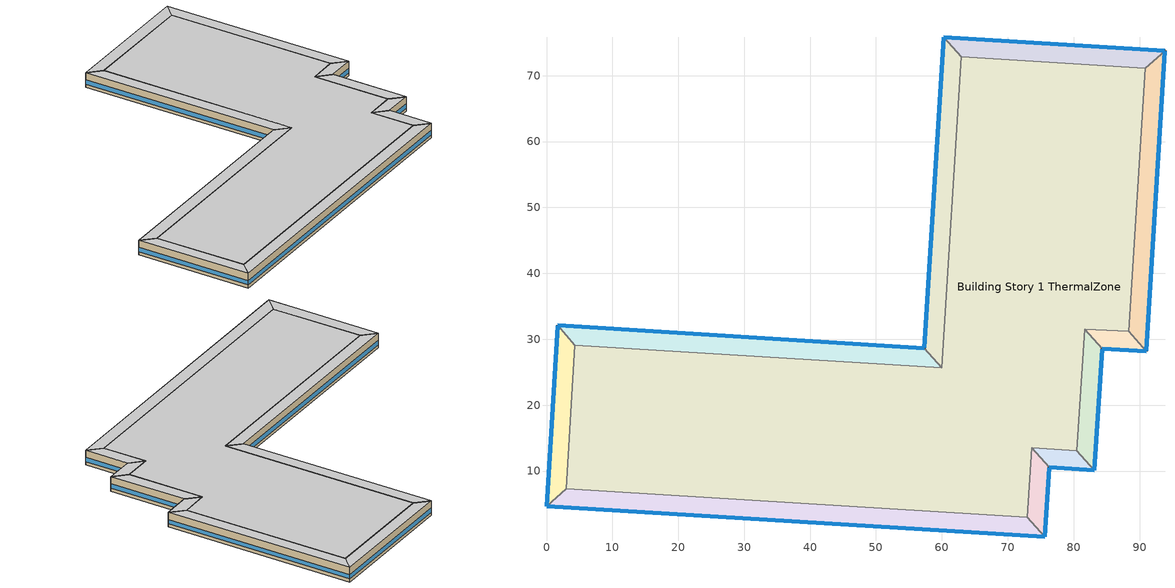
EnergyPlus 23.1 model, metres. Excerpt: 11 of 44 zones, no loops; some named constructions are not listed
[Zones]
Building Story 1 ThermalZone
 floor ground (Typical Insulated Carpeted 8in Slab Floor): 90.86,71.1 88.35,31.19 81.66,31.53 80.51,13.11 73.64,13.55 72.97,3 3,7.31 4.32,29.1 60.01,25.66 62.93,72.85 z0
 wall adiabatic (Typical Interior Wall): 62.93,72.85 60.01,25.66 4.32,29.1 3,7.31 72.97,3 73.64,13.55 80.51,13.11 81.66,31.53 88.35,31.19 90.86,71.1 62.93,72.85 z0:3.6
 ceiling adiabatic (Typical Interior Ceiling): 62.93,72.85 60.01,25.66 4.32,29.1 3,7.31 72.97,3 73.64,13.55 80.51,13.11 81.66,31.53 88.35,31.19 90.86,71.1 z3.6
Building Story 1 ThermalZone 1
 floor ground (Typical Insulated Carpeted 8in Slab Floor): 93.86,73.74 91.02,28.21 88.35,31.19 90.86,71.1 z0
 wall outside (Typical Insulated Steel Framed Exterior Wall R-12.99): 91.02,28.21 93.86,73.74 z0:3.6
 wall adiabatic (Typical Interior Wall): 93.86,73.74 90.86,71.1 88.35,31.19 91.02,28.21 z0:3.6
 window (U 0.55 SHGC 0.25): 91.02,28.24 93.86,73.72 z0.76:1.84
 ceiling adiabatic (Typical Interior Ceiling): 90.86,71.1 88.35,31.19 91.02,28.21 93.86,73.74 z3.6
Building Story 1 ThermalZone 10
 floor ground (Typical Insulated Carpeted 8in Slab Floor): 60.29,75.85 93.86,73.74 90.86,71.1 62.93,72.85 z0
 wall outside (Typical Insulated Steel Framed Exterior Wall R-12.99): 93.86,73.74 60.29,75.85 z0:3.6
 wall adiabatic (Typical Interior Wall): 60.29,75.85 62.93,72.85 90.86,71.1 93.86,73.74 z0:3.6
 window (U 0.55 SHGC 0.25): 93.84,73.75 60.31,75.85 z0.76:1.84
 ceiling adiabatic (Typical Interior Floor): 62.93,72.85 90.86,71.1 93.86,73.74 60.29,75.85 z3.6
Building Story 1 ThermalZone 2
 floor ground (Typical Insulated Carpeted 8in Slab Floor): 91.02,28.21 84.32,28.54 81.66,31.53 88.35,31.19 z0
 wall outside (Typical Insulated Steel Framed Exterior Wall R-12.99): 84.32,28.54 91.02,28.21 z0:3.6
 wall adiabatic (Typical Interior Wall): 91.02,28.21 88.35,31.19 81.66,31.53 84.32,28.54 z0:3.6
 window (U 0.55 SHGC 0.25): 84.34,28.54 90.99,28.21 z0.76:1.85
 ceiling adiabatic (Typical Interior Ceiling): 88.35,31.19 81.66,31.53 84.32,28.54 91.02,28.21 z3.6
Building Story 1 ThermalZone 3
 floor ground (Typical Insulated Carpeted 8in Slab Floor): 84.32,28.54 83.15,10.11 80.51,13.11 81.66,31.53 z0
 wall outside (Typical Insulated Steel Framed Exterior Wall R-12.99): 83.15,10.11 84.32,28.54 z0:3.6
 wall adiabatic (Typical Interior Wall): 84.32,28.54 81.66,31.53 80.51,13.11 83.15,10.11 z0:3.6
 window (U 0.55 SHGC 0.25): 83.15,10.13 84.32,28.52 z0.76:1.84
 ceiling adiabatic (Typical Interior Ceiling): 81.66,31.53 80.51,13.11 83.15,10.11 84.32,28.54 z3.6
Building Story 1 ThermalZone 4
 floor ground (Typical Insulated Carpeted 8in Slab Floor): 83.15,10.11 76.28,10.55 73.64,13.55 80.51,13.11 z0
 wall outside (Typical Insulated Steel Framed Exterior Wall R-12.99): 76.28,10.55 83.15,10.11 z0:3.6
 wall adiabatic (Typical Interior Wall): 83.15,10.11 80.51,13.11 73.64,13.55 76.28,10.55 z0:3.6
 window (U 0.55 SHGC 0.25): 76.31,10.55 83.12,10.11 z0.76:1.85
 ceiling adiabatic (Typical Interior Floor): 80.51,13.11 73.64,13.55 76.28,10.55 83.15,10.11 z3.6
Building Story 1 ThermalZone 5
 floor ground (Typical Insulated Carpeted 8in Slab Floor): 76.28,10.55 75.61,0 72.97,3 73.64,13.55 z0
 wall outside (Typical Insulated Steel Framed Exterior Wall R-12.99): 75.61,0 76.28,10.55 z0:3.6
 wall adiabatic (Typical Interior Wall): 76.28,10.55 73.64,13.55 72.97,3 75.61,0 z0:3.6
 window (U 0.55 SHGC 0.25): 75.61,0.03 76.28,10.53 z0.76:1.85
 ceiling adiabatic (Typical Interior Floor): 73.64,13.55 72.97,3 75.61,0 76.28,10.55 z3.6
Building Story 1 ThermalZone 6
 floor ground (Typical Insulated Carpeted 8in Slab Floor): 75.61,0 0,4.66 3,7.31 72.97,3 z0
 wall outside (Typical Insulated Steel Framed Exterior Wall R-12.99): 0,4.66 75.61,0 z0:3.6
 wall adiabatic (Typical Interior Wall): 75.61,0 72.97,3 3,7.31 0,4.66 z0:3.6
 window (U 0.55 SHGC 0.25): 0.03,4.66 75.59,0 z0.76:1.84
 ceiling adiabatic (Typical Interior Floor): 72.97,3 3,7.31 0,4.66 75.61,0 z3.6
Building Story 1 ThermalZone 7
 floor ground (Typical Insulated Carpeted 8in Slab Floor): 0,4.66 1.67,32.1 4.32,29.1 3,7.31 z0
 wall outside (Typical Insulated Steel Framed Exterior Wall R-12.99): 1.67,32.1 0,4.66 z0:3.6
 wall adiabatic (Typical Interior Wall): 0,4.66 3,7.31 4.32,29.1 1.67,32.1 z0:3.6
 window (U 0.55 SHGC 0.25): 1.67,32.07 0,4.69 z0.76:1.84
 ceiling adiabatic (Typical Interior Floor): 3,7.31 4.32,29.1 1.67,32.1 0,4.66 z3.6
Building Story 1 ThermalZone 8
 floor ground (Typical Insulated Carpeted 8in Slab Floor): 1.67,32.1 57.36,28.65 60.01,25.66 4.32,29.1 z0
 wall outside (Typical Insulated Steel Framed Exterior Wall R-12.99): 57.36,28.65 1.67,32.1 z0:3.6
 wall adiabatic (Typical Interior Wall): 1.67,32.1 4.32,29.1 60.01,25.66 57.36,28.65 z0:3.6
 window (U 0.55 SHGC 0.25): 57.33,28.66 1.7,32.09 z0.76:1.84
 ceiling adiabatic (Typical Interior Floor): 4.32,29.1 60.01,25.66 57.36,28.65 1.67,32.1 z3.6
Building Story 1 ThermalZone 9
 floor ground (Typical Insulated Carpeted 8in Slab Floor): 57.36,28.65 60.29,75.85 62.93,72.85 60.01,25.66 z0
 wall outside (Typical Insulated Steel Framed Exterior Wall R-12.99): 60.29,75.85 57.36,28.65 z0:3.6
 wall adiabatic (Typical Interior Wall): 57.36,28.65 60.01,25.66 62.93,72.85 60.29,75.85 z0:3.6
 window (U 0.55 SHGC 0.25): 60.29,75.83 57.36,28.68 z0.76:1.84
 ceiling adiabatic (Typical Interior Floor): 60.01,25.66 62.93,72.85 60.29,75.85 57.36,28.65 z3.6
[Building]
bld_31: Terrain=City
[Site:Location]
Jack Northrop Fld H_CA_USA: Latitude {deg}=41.3149; Longitude {deg}=-105.578; Time Zone {hr}=-8; Elevation {m}=21
[Site:GroundTemperature:FCfactorMethod]
18.8, 14.3, 13.6, 13.2, 13.3, 12.6, 15.3, 15.6, 17.7, 19.4, 19.7, 18.5
[Site:WaterMainsTemperature]
Calculation Method=Correlation; Annual Average Outdoor Air Temperature {C}=8.96667; Maximum Difference In Monthly Average Outdoor Air Temperatures {deltaC}=26.2
[SizingPeriod:DesignDay] Day of Month=21; Dry-Bulb Temperature Range Modifier Type=DefaultMultipliers; Humidity Condition Type=Wetbulb; Barometric Pressure {Pa}=98769; Rain Indicator=No; Snow Indicator=No; Daylight Saving Time Indicator=No; Begin Environment Reset Mode=FullResetAtBeginEnvironment
Name | Month | Day Type | Maximum Dry-Bulb Temperature {C} | Daily Dry-Bulb Temperature Range {deltaC} | Wetbulb or DewPoint at Maximum Dry-Bulb {C} | Wind Speed {m/s} | Wind Direction {deg} | Solar Model Indicator | ASHRAE Clear Sky Optical Depth for Beam Irradiance (taub) | ASHRAE Clear Sky Optical Depth for Diffuse Irradiance (taud) | Sky Clearness
Buffalo Niagara Intl Ap Ann Clg .4% Condns DB=>MWB 1 | 7 | SummerDesignDay | 30.3 | 9.3 | 21.8 | 5.7 | 240 | ASHRAETau | 0.462 | 2.001
Buffalo Niagara Intl Ap Ann Clg .4% Condns WB=>MDB 1 | 7 | SummerDesignDay | 27.8 | 9.3 | 23.8 | 5.7 | 240 | ASHRAETau | 0.462 | 2.001
Buffalo Niagara Intl Ap Ann Htg 99.6% Condns DB 1 | 1 | WinterDesignDay | -16.3 | 0 | -16.3 | 5.1 | 270 | ASHRAEClearSky |  |  | 0
[Material] Thermal Absorptance=0.9; Solar Absorptance=0.7
Name | Roughness | Thickness {m} | Conductivity {W/m-K} | Density {kg/m3} | Specific Heat {J/kg-K} | Visible Absorptance
100mm Normalweight concrete floor | MediumRough | 0.1016 | 2.31045 | 2322 | 832.557 | 0.7
25mm Stucco | Smooth | 0.0254 | 0.72 | 1856 | 840 | 0.7
5/8 in. Gypsum Board | MediumSmooth | 0.0159 | 0.16 | 800 | 1090 | 0.7
8 in. Normalweight Concrete Floor | MediumRough | 0.2032 | 2.31 | 2322 | 832 | 0.7
G01 13mm gypsum board | Smooth | 0.0127 | 0.160031 | 800.001 | 1090.73 | 0.5
[Material:NoMass] Roughness=Smooth; Thermal Absorptance=0.9; Solar Absorptance=0.7
Name | Thermal Resistance {m2-K/W} | Visible Absorptance
CP02 CARPET PAD; Typical Carpet Pad | 0.21648 | 0.8
Typical Insulation R-10.81 | 1.90342 | 0.7
[WindowMaterial:Gas]
Gap_1_W_0_0032: Gas Type=Air; Thickness {m}=0.0032
[WindowMaterial:Glazing] Optical Data Type=SpectralAverage; Infrared Transmittance at Normal Incidence=0; Back Side Infrared Hemispherical Emissivity=0.84; Conductivity {W/m-K}=1; Dirt Correction Factor for Solar and Visible Transmittance=1; Solar Diffusing=No
Name | Thickness {m} | Solar Transmittance at Normal Incidence | Front Side Solar Reflectance at Normal Incidence | Back Side Solar Reflectance at Normal Incidence | Visible Transmittance at Normal Incidence | Front Side Visible Reflectance at Normal Incidence | Back Side Visible Reflectance at Normal Incidence | Front Side Infrared Hemispherical Emissivity
Glass_2022F_LayerAvg | 0.0039 | 0.355897 | 0.394095 | 0.265645 | 0.677694 | 0.042734 | 0.05547 | 0.046
Glass_2175_LayerAvg | 0.0086 | 0.167758 | 0.217606 | 0.437978 | 0.416044 | 0.078729 | 0.10654 | 0.84
[Construction]
Typical Insulated Carpeted 8in Slab Floor: 8 in. Normalweight Concrete Floor, Typical Carpet Pad
Typical Insulated Steel Framed Exterior Wall R-12.99: 25mm Stucco, 5/8 in. Gypsum Board, Typical Insulation R-10.81, 5/8 in. Gypsum Board
Typical Interior Ceiling: CP02 CARPET PAD, 100mm Normalweight concrete floor
Typical Interior Floor: 100mm Normalweight concrete floor, CP02 CARPET PAD
Typical Interior Wall: G01 13mm gypsum board, G01 13mm gypsum board
U 0.55 SHGC 0.25: Glass_2175_LayerAvg, Gap_1_W_0_0032, Glass_2022F_LayerAvg
[Zone] Multiplier=1; Part of Total Floor Area=Yes
Building Story 1 ThermalZone; Building Story 1 ThermalZone 1; Building Story 1 ThermalZone 10; Building Story 1 ThermalZone 2; Building Story 1 ThermalZone 3; Building Story 1 ThermalZone 4; Building Story 1 ThermalZone 5; Building Story 1 ThermalZone 6; Building Story 1 ThermalZone 7; Building Story 1 ThermalZone 8; Building Story 1 ThermalZone 9
[Space] Space Type=Story Ground Blended Space Type
Name | Zone
Building Story 1 Space | Building Story 1 ThermalZone
Building Story 1 Space 1 | Building Story 1 ThermalZone 1
Building Story 1 Space 10 | Building Story 1 ThermalZone 10
Building Story 1 Space 2 | Building Story 1 ThermalZone 2
Building Story 1 Space 3 | Building Story 1 ThermalZone 3
Building Story 1 Space 4 | Building Story 1 ThermalZone 4
Building Story 1 Space 5 | Building Story 1 ThermalZone 5
Building Story 1 Space 6 | Building Story 1 ThermalZone 6
Building Story 1 Space 7 | Building Story 1 ThermalZone 7
Building Story 1 Space 8 | Building Story 1 ThermalZone 8
Building Story 1 Space 9 | Building Story 1 ThermalZone 9
[InternalMass] Construction=InteriorFurnishings 1
Name | Zone or ZoneList | Space or SpaceList | Surface Area {m2}
Building Story 1 Space Office OfficeLarge Data Center A  - Story Ground Mass; Building Story 1 Space Office OfficeLarge Data Center C  - Story Ground Mass | Building Story 1 ThermalZone | Building Story 1 Space | 7.89487
Building Story 1 Space 3 Office OfficeLarge Data Center A  - Story Ground Mass; Building Story 1 Space 3 Office OfficeLarge Data Center C  - Story Ground Mass | Building Story 1 ThermalZone 3 | Building Story 1 Space 3 | 0.143468
Building Story 1 Space 1 Office OfficeLarge Data Center A  - Story Ground Mass; Building Story 1 Space 1 Office OfficeLarge Data Center C  - Story Ground Mass | Building Story 1 ThermalZone 1 | Building Story 1 Space 1 | 0.33284
Building Story 1 Space 4 Office OfficeLarge Data Center A  - Story Ground Mass; Building Story 1 Space 4 Office OfficeLarge Data Center C  - Story Ground Mass | Building Story 1 ThermalZone 4 | Building Story 1 Space 4 | 0.0532982
Building Story 1 Space 6 Office OfficeLarge Data Center A  - Story Ground Mass; Building Story 1 Space 6 Office OfficeLarge Data Center C  - Story Ground Mass | Building Story 1 ThermalZone 6 | Building Story 1 Space 6 | 0.565582
Building Story 1 Space 10 Office OfficeLarge Data Center A  - Story Ground Mass; Building Story 1 Space 10 Office OfficeLarge Data Center C  - Story Ground Mass | Building Story 1 ThermalZone 10 | Building Story 1 Space 10 | 0.238804
Building Story 1 Space 5 Office OfficeLarge Data Center A  - Story Ground Mass; Building Story 1 Space 5 Office OfficeLarge Data Center C  - Story Ground Mass | Building Story 1 ThermalZone 5 | Building Story 1 Space 5 | 0.0819838
Building Story 1 Space 9 Office OfficeLarge Data Center A  - Story Ground Mass; Building Story 1 Space 9 Office OfficeLarge Data Center C  - Story Ground Mass | Building Story 1 ThermalZone 9 | Building Story 1 Space 9 | 0.366481
Building Story 1 Space 2 Office OfficeLarge Data Center A  - Story Ground Mass; Building Story 1 Space 2 Office OfficeLarge Data Center C  - Story Ground Mass | Building Story 1 ThermalZone 2 | Building Story 1 Space 2 | 0.0523151
Building Story 1 Space 7 Office OfficeLarge Data Center A  - Story Ground Mass; Building Story 1 Space 7 Office OfficeLarge Data Center C  - Story Ground Mass | Building Story 1 ThermalZone 7 | Building Story 1 Space 7 | 0.19108
Building Story 1 Space 8 Office OfficeLarge Data Center A  - Story Ground Mass; Building Story 1 Space 8 Office OfficeLarge Data Center C  - Story Ground Mass | Building Story 1 ThermalZone 8 | Building Story 1 Space 8 | 0.43233
Building Story 1 Space Office OfficeLarge Data Center B  - Story Ground Mass | Building Story 1 ThermalZone | Building Story 1 Space | 70.8729
Building Story 1 Space 3 Office OfficeLarge Data Center B  - Story Ground Mass | Building Story 1 ThermalZone 3 | Building Story 1 Space 3 | 1.28792
Building Story 1 Space 1 Office OfficeLarge Data Center B  - Story Ground Mass | Building Story 1 ThermalZone 1 | Building Story 1 Space 1 | 2.98793
Building Story 1 Space 4 Office OfficeLarge Data Center B  - Story Ground Mass | Building Story 1 ThermalZone 4 | Building Story 1 Space 4 | 0.478462
Building Story 1 Space 6 Office OfficeLarge Data Center B  - Story Ground Mass | Building Story 1 ThermalZone 6 | Building Story 1 Space 6 | 5.07727
Building Story 1 Space 10 Office OfficeLarge Data Center B  - Story Ground Mass | Building Story 1 ThermalZone 10 | Building Story 1 Space 10 | 2.14376
Building Story 1 Space 5 Office OfficeLarge Data Center B  - Story Ground Mass | Building Story 1 ThermalZone 5 | Building Story 1 Space 5 | 0.735975
Building Story 1 Space 9 Office OfficeLarge Data Center B  - Story Ground Mass | Building Story 1 ThermalZone 9 | Building Story 1 Space 9 | 3.28993
Building Story 1 Space 2 Office OfficeLarge Data Center B  - Story Ground Mass | Building Story 1 ThermalZone 2 | Building Story 1 Space 2 | 0.469636
Building Story 1 Space 7 Office OfficeLarge Data Center B  - Story Ground Mass | Building Story 1 ThermalZone 7 | Building Story 1 Space 7 | 1.71534
Building Story 1 Space 8 Office OfficeLarge Data Center B  - Story Ground Mass | Building Story 1 ThermalZone 8 | Building Story 1 Space 8 | 3.88106
Building Story 1 Space Office OfficeLarge Main Data Center A  - Story Ground Mass; Building Story 1 Space Office OfficeLarge Main Data Center C  - Story Ground Mass | Building Story 1 ThermalZone | Building Story 1 Space | 14.194
Building Story 1 Space 3 Office OfficeLarge Main Data Center A  - Story Ground Mass; Building Story 1 Space 3 Office OfficeLarge Main Data Center C  - Story Ground Mass | Building Story 1 ThermalZone 3 | Building Story 1 Space 3 | 0.257937
Building Story 1 Space 1 Office OfficeLarge Main Data Center A  - Story Ground Mass; Building Story 1 Space 1 Office OfficeLarge Main Data Center C  - Story Ground Mass | Building Story 1 ThermalZone 1 | Building Story 1 Space 1 | 0.598404
Building Story 1 Space 4 Office OfficeLarge Main Data Center A  - Story Ground Mass; Building Story 1 Space 4 Office OfficeLarge Main Data Center C  - Story Ground Mass | Building Story 1 ThermalZone 4 | Building Story 1 Space 4 | 0.0958234
Building Story 1 Space 6 Office OfficeLarge Main Data Center A  - Story Ground Mass; Building Story 1 Space 6 Office OfficeLarge Main Data Center C  - Story Ground Mass | Building Story 1 ThermalZone 6 | Building Story 1 Space 6 | 1.01684
Building Story 1 Space 10 Office OfficeLarge Main Data Center A  - Story Ground Mass; Building Story 1 Space 10 Office OfficeLarge Main Data Center C  - Story Ground Mass | Building Story 1 ThermalZone 10 | Building Story 1 Space 10 | 0.429339
Building Story 1 Space 5 Office OfficeLarge Main Data Center A  - Story Ground Mass; Building Story 1 Space 5 Office OfficeLarge Main Data Center C  - Story Ground Mass | Building Story 1 ThermalZone 5 | Building Story 1 Space 5 | 0.147396
Building Story 1 Space 9 Office OfficeLarge Main Data Center A  - Story Ground Mass; Building Story 1 Space 9 Office OfficeLarge Main Data Center C  - Story Ground Mass | Building Story 1 ThermalZone 9 | Building Story 1 Space 9 | 0.658886
Building Story 1 Space 2 Office OfficeLarge Main Data Center A  - Story Ground Mass; Building Story 1 Space 2 Office OfficeLarge Main Data Center C  - Story Ground Mass | Building Story 1 ThermalZone 2 | Building Story 1 Space 2 | 0.0940558
Building Story 1 Space 7 Office OfficeLarge Main Data Center A  - Story Ground Mass; Building Story 1 Space 7 Office OfficeLarge Main Data Center C  - Story Ground Mass | Building Story 1 ThermalZone 7 | Building Story 1 Space 7 | 0.343537
Building Story 1 Space 8 Office OfficeLarge Main Data Center A  - Story Ground Mass; Building Story 1 Space 8 Office OfficeLarge Main Data Center C  - Story Ground Mass | Building Story 1 ThermalZone 8 | Building Story 1 Space 8 | 0.777275
Building Story 1 Space Office OfficeLarge Main Data Center B  - Story Ground Mass | Building Story 1 ThermalZone | Building Story 1 Space | 127.42
Building Story 1 Space 3 Office OfficeLarge Main Data Center B  - Story Ground Mass | Building Story 1 ThermalZone 3 | Building Story 1 Space 3 | 2.31552
Building Story 1 Space 1 Office OfficeLarge Main Data Center B  - Story Ground Mass | Building Story 1 ThermalZone 1 | Building Story 1 Space 1 | 5.37192
Building Story 1 Space 4 Office OfficeLarge Main Data Center B  - Story Ground Mass | Building Story 1 ThermalZone 4 | Building Story 1 Space 4 | 0.860213
Building Story 1 Space 6 Office OfficeLarge Main Data Center B  - Story Ground Mass | Building Story 1 ThermalZone 6 | Building Story 1 Space 6 | 9.12828
Building Story 1 Space 10 Office OfficeLarge Main Data Center B  - Story Ground Mass | Building Story 1 ThermalZone 10 | Building Story 1 Space 10 | 3.85421
Building Story 1 Space 5 Office OfficeLarge Main Data Center B  - Story Ground Mass | Building Story 1 ThermalZone 5 | Building Story 1 Space 5 | 1.32319
Building Story 1 Space 9 Office OfficeLarge Main Data Center B  - Story Ground Mass | Building Story 1 ThermalZone 9 | Building Story 1 Space 9 | 5.91487
Building Story 1 Space 2 Office OfficeLarge Main Data Center B  - Story Ground Mass | Building Story 1 ThermalZone 2 | Building Story 1 Space 2 | 0.844346
Building Story 1 Space 7 Office OfficeLarge Main Data Center B  - Story Ground Mass | Building Story 1 ThermalZone 7 | Building Story 1 Space 7 | 3.08396
Building Story 1 Space 8 Office OfficeLarge Main Data Center B  - Story Ground Mass | Building Story 1 ThermalZone 8 | Building Story 1 Space 8 | 6.97765
Building Story 1 Space SecondarySchool Auditorium A  - Story Ground Mass; Building Story 1 Space SecondarySchool Auditorium C  - Story Ground Mass | Building Story 1 ThermalZone | Building Story 1 Space | 63.4949
Building Story 1 Space 3 SecondarySchool Auditorium A  - Story Ground Mass; Building Story 1 Space 3 SecondarySchool Auditorium C  - Story Ground Mass | Building Story 1 ThermalZone 3 | Building Story 1 Space 3 | 1.15385
Building Story 1 Space 1 SecondarySchool Auditorium A  - Story Ground Mass; Building Story 1 Space 1 SecondarySchool Auditorium C  - Story Ground Mass | Building Story 1 ThermalZone 1 | Building Story 1 Space 1 | 2.67689
Building Story 1 Space 4 SecondarySchool Auditorium A  - Story Ground Mass; Building Story 1 Space 4 SecondarySchool Auditorium C  - Story Ground Mass | Building Story 1 ThermalZone 4 | Building Story 1 Space 4 | 0.428654
Building Story 1 Space 6 SecondarySchool Auditorium A  - Story Ground Mass; Building Story 1 Space 6 SecondarySchool Auditorium C  - Story Ground Mass | Building Story 1 ThermalZone 6 | Building Story 1 Space 6 | 4.54872
Building Story 1 Space 10 SecondarySchool Auditorium A  - Story Ground Mass; Building Story 1 Space 10 SecondarySchool Auditorium C  - Story Ground Mass | Building Story 1 ThermalZone 10 | Building Story 1 Space 10 | 1.9206
Building Story 1 Space 5 SecondarySchool Auditorium A  - Story Ground Mass; Building Story 1 Space 5 SecondarySchool Auditorium C  - Story Ground Mass | Building Story 1 ThermalZone 5 | Building Story 1 Space 5 | 0.659359
Building Story 1 Space 9 SecondarySchool Auditorium A  - Story Ground Mass; Building Story 1 Space 9 SecondarySchool Auditorium C  - Story Ground Mass | Building Story 1 ThermalZone 9 | Building Story 1 Space 9 | 2.94744
Building Story 1 Space 2 SecondarySchool Auditorium A  - Story Ground Mass; Building Story 1 Space 2 SecondarySchool Auditorium C  - Story Ground Mass | Building Story 1 ThermalZone 2 | Building Story 1 Space 2 | 0.420747
Building Story 1 Space 7 SecondarySchool Auditorium A  - Story Ground Mass; Building Story 1 Space 7 SecondarySchool Auditorium C  - Story Ground Mass | Building Story 1 ThermalZone 7 | Building Story 1 Space 7 | 1.53677
Building Story 1 Space 8 SecondarySchool Auditorium A  - Story Ground Mass; Building Story 1 Space 8 SecondarySchool Auditorium C  - Story Ground Mass | Building Story 1 ThermalZone 8 | Building Story 1 Space 8 | 3.47704
Building Story 1 Space SecondarySchool Auditorium B  - Story Ground Mass | Building Story 1 ThermalZone | Building Story 1 Space | 569.999
Building Story 1 Space 3 SecondarySchool Auditorium B  - Story Ground Mass | Building Story 1 ThermalZone 3 | Building Story 1 Space 3 | 10.3582
Building Story 1 Space 1 SecondarySchool Auditorium B  - Story Ground Mass | Building Story 1 ThermalZone 1 | Building Story 1 Space 1 | 24.0306
Building Story 1 Space 4 SecondarySchool Auditorium B  - Story Ground Mass | Building Story 1 ThermalZone 4 | Building Story 1 Space 4 | 3.84806
Building Story 1 Space 6 SecondarySchool Auditorium B  - Story Ground Mass | Building Story 1 ThermalZone 6 | Building Story 1 Space 6 | 40.8342
Building Story 1 Space 10 SecondarySchool Auditorium B  - Story Ground Mass | Building Story 1 ThermalZone 10 | Building Story 1 Space 10 | 17.2413
Building Story 1 Space 5 SecondarySchool Auditorium B  - Story Ground Mass | Building Story 1 ThermalZone 5 | Building Story 1 Space 5 | 5.91911
Building Story 1 Space 9 SecondarySchool Auditorium B  - Story Ground Mass | Building Story 1 ThermalZone 9 | Building Story 1 Space 9 | 26.4594
Building Story 1 Space 2 SecondarySchool Auditorium B  - Story Ground Mass | Building Story 1 ThermalZone 2 | Building Story 1 Space 2 | 3.77707
Building Story 1 Space 7 SecondarySchool Auditorium B  - Story Ground Mass | Building Story 1 ThermalZone 7 | Building Story 1 Space 7 | 13.7957
Building Story 1 Space 8 SecondarySchool Auditorium B  - Story Ground Mass | Building Story 1 ThermalZone 8 | Building Story 1 Space 8 | 31.2136
Building Story 1 Space SecondarySchool Cafeteria A  - Story Ground Mass; Building Story 1 Space SecondarySchool Cafeteria C  - Story Ground Mass | Building Story 1 ThermalZone | Building Story 1 Space | 40.1883
Building Story 1 Space 3 SecondarySchool Cafeteria A  - Story Ground Mass; Building Story 1 Space 3 SecondarySchool Cafeteria C  - Story Ground Mass | Building Story 1 ThermalZone 3 | Building Story 1 Space 3 | 0.730312
Building Story 1 Space 1 SecondarySchool Cafeteria A  - Story Ground Mass; Building Story 1 Space 1 SecondarySchool Cafeteria C  - Story Ground Mass | Building Story 1 ThermalZone 1 | Building Story 1 Space 1 | 1.6943
Building Story 1 Space 4 SecondarySchool Cafeteria A  - Story Ground Mass; Building Story 1 Space 4 SecondarySchool Cafeteria C  - Story Ground Mass | Building Story 1 ThermalZone 4 | Building Story 1 Space 4 | 0.271311
Building Story 1 Space 6 SecondarySchool Cafeteria A  - Story Ground Mass; Building Story 1 Space 6 SecondarySchool Cafeteria C  - Story Ground Mass | Building Story 1 ThermalZone 6 | Building Story 1 Space 6 | 2.87905
Building Story 1 Space 10 SecondarySchool Cafeteria A  - Story Ground Mass; Building Story 1 Space 10 SecondarySchool Cafeteria C  - Story Ground Mass | Building Story 1 ThermalZone 10 | Building Story 1 Space 10 | 1.21562
Building Story 1 Space 5 SecondarySchool Cafeteria A  - Story Ground Mass; Building Story 1 Space 5 SecondarySchool Cafeteria C  - Story Ground Mass | Building Story 1 ThermalZone 5 | Building Story 1 Space 5 | 0.417332
Building Story 1 Space 9 SecondarySchool Cafeteria A  - Story Ground Mass; Building Story 1 Space 9 SecondarySchool Cafeteria C  - Story Ground Mass | Building Story 1 ThermalZone 9 | Building Story 1 Space 9 | 1.86554
Building Story 1 Space 2 SecondarySchool Cafeteria A  - Story Ground Mass; Building Story 1 Space 2 SecondarySchool Cafeteria C  - Story Ground Mass | Building Story 1 ThermalZone 2 | Building Story 1 Space 2 | 0.266306
Building Story 1 Space 7 SecondarySchool Cafeteria A  - Story Ground Mass; Building Story 1 Space 7 SecondarySchool Cafeteria C  - Story Ground Mass | Building Story 1 ThermalZone 7 | Building Story 1 Space 7 | 0.972678
Building Story 1 Space 8 SecondarySchool Cafeteria A  - Story Ground Mass; Building Story 1 Space 8 SecondarySchool Cafeteria C  - Story Ground Mass | Building Story 1 ThermalZone 8 | Building Story 1 Space 8 | 2.20075
Building Story 1 Space SecondarySchool Cafeteria B  - Story Ground Mass | Building Story 1 ThermalZone | Building Story 1 Space | 360.773
Building Story 1 Space 3 SecondarySchool Cafeteria B  - Story Ground Mass | Building Story 1 ThermalZone 3 | Building Story 1 Space 3 | 6.55607
Building Story 1 Space 1 SecondarySchool Cafeteria B  - Story Ground Mass | Building Story 1 ThermalZone 1 | Building Story 1 Space 1 | 15.2098
Building Story 1 Space 4 SecondarySchool Cafeteria B  - Story Ground Mass | Building Story 1 ThermalZone 4 | Building Story 1 Space 4 | 2.43557
Building Story 1 Space 6 SecondarySchool Cafeteria B  - Story Ground Mass | Building Story 1 ThermalZone 6 | Building Story 1 Space 6 | 25.8455
Building Story 1 Space 10 SecondarySchool Cafeteria B  - Story Ground Mass | Building Story 1 ThermalZone 10 | Building Story 1 Space 10 | 10.9127
Building Story 1 Space 5 SecondarySchool Cafeteria B  - Story Ground Mass | Building Story 1 ThermalZone 5 | Building Story 1 Space 5 | 3.74642
Building Story 1 Space 9 SecondarySchool Cafeteria B  - Story Ground Mass | Building Story 1 ThermalZone 9 | Building Story 1 Space 9 | 16.7471
Building Story 1 Space 2 SecondarySchool Cafeteria B  - Story Ground Mass | Building Story 1 ThermalZone 2 | Building Story 1 Space 2 | 2.39065
Building Story 1 Space 7 SecondarySchool Cafeteria B  - Story Ground Mass | Building Story 1 ThermalZone 7 | Building Story 1 Space 7 | 8.7318
Building Story 1 Space 8 SecondarySchool Cafeteria B  - Story Ground Mass | Building Story 1 ThermalZone 8 | Building Story 1 Space 8 | 19.7563
Building Story 1 Space SecondarySchool ComputerRoom A  - Story Ground Mass; Building Story 1 Space SecondarySchool ComputerRoom C  - Story Ground Mass | Building Story 1 ThermalZone | Building Story 1 Space | 61.3533
Building Story 1 Space 3 SecondarySchool ComputerRoom A  - Story Ground Mass; Building Story 1 Space 3 SecondarySchool ComputerRoom C  - Story Ground Mass | Building Story 1 ThermalZone 3 | Building Story 1 Space 3 | 1.11493
Building Story 1 Space 1 SecondarySchool ComputerRoom A  - Story Ground Mass; Building Story 1 Space 1 SecondarySchool ComputerRoom C  - Story Ground Mass | Building Story 1 ThermalZone 1 | Building Story 1 Space 1 | 2.58659
Building Story 1 Space 4 SecondarySchool ComputerRoom A  - Story Ground Mass; Building Story 1 Space 4 SecondarySchool ComputerRoom C  - Story Ground Mass | Building Story 1 ThermalZone 4 | Building Story 1 Space 4 | 0.414195
Building Story 1 Space 6 SecondarySchool ComputerRoom A  - Story Ground Mass; Building Story 1 Space 6 SecondarySchool ComputerRoom C  - Story Ground Mass | Building Story 1 ThermalZone 6 | Building Story 1 Space 6 | 4.39529
Building Story 1 Space 10 SecondarySchool ComputerRoom A  - Story Ground Mass; Building Story 1 Space 10 SecondarySchool ComputerRoom C  - Story Ground Mass | Building Story 1 ThermalZone 10 | Building Story 1 Space 10 | 1.85581
Building Story 1 Space 5 SecondarySchool ComputerRoom A  - Story Ground Mass; Building Story 1 Space 5 SecondarySchool ComputerRoom C  - Story Ground Mass | Building Story 1 ThermalZone 5 | Building Story 1 Space 5 | 0.637119
Building Story 1 Space 9 SecondarySchool ComputerRoom A  - Story Ground Mass; Building Story 1 Space 9 SecondarySchool ComputerRoom C  - Story Ground Mass | Building Story 1 ThermalZone 9 | Building Story 1 Space 9 | 2.84802
Building Story 1 Space 2 SecondarySchool ComputerRoom A  - Story Ground Mass; Building Story 1 Space 2 SecondarySchool ComputerRoom C  - Story Ground Mass | Building Story 1 ThermalZone 2 | Building Story 1 Space 2 | 0.406555
Building Story 1 Space 7 SecondarySchool ComputerRoom A  - Story Ground Mass; Building Story 1 Space 7 SecondarySchool ComputerRoom C  - Story Ground Mass | Building Story 1 ThermalZone 7 | Building Story 1 Space 7 | 1.48493
Building Story 1 Space 8 SecondarySchool ComputerRoom A  - Story Ground Mass; Building Story 1 Space 8 SecondarySchool ComputerRoom C  - Story Ground Mass | Building Story 1 ThermalZone 8 | Building Story 1 Space 8 | 3.35976
Building Story 1 Space SecondarySchool ComputerRoom B  - Story Ground Mass | Building Story 1 ThermalZone | Building Story 1 Space | 550.773
Building Story 1 Space 3 SecondarySchool ComputerRoom B  - Story Ground Mass | Building Story 1 ThermalZone 3 | Building Story 1 Space 3 | 10.0088
Building Story 1 Space 1 SecondarySchool ComputerRoom B  - Story Ground Mass | Building Story 1 ThermalZone 1 | Building Story 1 Space 1 | 23.22
Building Story 1 Space 4 SecondarySchool ComputerRoom B  - Story Ground Mass | Building Story 1 ThermalZone 4 | Building Story 1 Space 4 | 3.71826
Building Story 1 Space 6 SecondarySchool ComputerRoom B  - Story Ground Mass | Building Story 1 ThermalZone 6 | Building Story 1 Space 6 | 39.4569
Building Story 1 Space 10 SecondarySchool ComputerRoom B  - Story Ground Mass | Building Story 1 ThermalZone 10 | Building Story 1 Space 10 | 16.6598
Building Story 1 Space 5 SecondarySchool ComputerRoom B  - Story Ground Mass | Building Story 1 ThermalZone 5 | Building Story 1 Space 5 | 5.71946
Building Story 1 Space 9 SecondarySchool ComputerRoom B  - Story Ground Mass | Building Story 1 ThermalZone 9 | Building Story 1 Space 9 | 25.5669
Building Story 1 Space 2 SecondarySchool ComputerRoom B  - Story Ground Mass | Building Story 1 ThermalZone 2 | Building Story 1 Space 2 | 3.64967
Building Story 1 Space 7 SecondarySchool ComputerRoom B  - Story Ground Mass | Building Story 1 ThermalZone 7 | Building Story 1 Space 7 | 13.3304
Building Story 1 Space 8 SecondarySchool ComputerRoom B  - Story Ground Mass | Building Story 1 ThermalZone 8 | Building Story 1 Space 8 | 30.1608
Building Story 1 Space SecondarySchool Gym A  - Story Ground Mass; Building Story 1 Space SecondarySchool Gym C  - Story Ground Mass | Building Story 1 ThermalZone | Building Story 1 Space | 71.7191
Building Story 1 Space 3 SecondarySchool Gym A  - Story Ground Mass; Building Story 1 Space 3 SecondarySchool Gym C  - Story Ground Mass | Building Story 1 ThermalZone 3 | Building Story 1 Space 3 | 1.3033
Building Story 1 Space 1 SecondarySchool Gym A  - Story Ground Mass; Building Story 1 Space 1 SecondarySchool Gym C  - Story Ground Mass | Building Story 1 ThermalZone 1 | Building Story 1 Space 1 | 3.02361
Building Story 1 Space 4 SecondarySchool Gym A  - Story Ground Mass; Building Story 1 Space 4 SecondarySchool Gym C  - Story Ground Mass | Building Story 1 ThermalZone 4 | Building Story 1 Space 4 | 0.484175
Building Story 1 Space 6 SecondarySchool Gym A  - Story Ground Mass; Building Story 1 Space 6 SecondarySchool Gym C  - Story Ground Mass | Building Story 1 ThermalZone 6 | Building Story 1 Space 6 | 5.13789
Building Story 1 Space 10 SecondarySchool Gym A  - Story Ground Mass; Building Story 1 Space 10 SecondarySchool Gym C  - Story Ground Mass | Building Story 1 ThermalZone 10 | Building Story 1 Space 10 | 2.16936
Building Story 1 Space 5 SecondarySchool Gym A  - Story Ground Mass; Building Story 1 Space 5 SecondarySchool Gym C  - Story Ground Mass | Building Story 1 ThermalZone 5 | Building Story 1 Space 5 | 0.744762
Building Story 1 Space 9 SecondarySchool Gym A  - Story Ground Mass; Building Story 1 Space 9 SecondarySchool Gym C  - Story Ground Mass | Building Story 1 ThermalZone 9 | Building Story 1 Space 9 | 3.32921
Building Story 1 Space 2 SecondarySchool Gym A  - Story Ground Mass; Building Story 1 Space 2 SecondarySchool Gym C  - Story Ground Mass | Building Story 1 ThermalZone 2 | Building Story 1 Space 2 | 0.475244
Building Story 1 Space 7 SecondarySchool Gym A  - Story Ground Mass; Building Story 1 Space 7 SecondarySchool Gym C  - Story Ground Mass | Building Story 1 ThermalZone 7 | Building Story 1 Space 7 | 1.73582
Building Story 1 Space 8 SecondarySchool Gym A  - Story Ground Mass; Building Story 1 Space 8 SecondarySchool Gym C  - Story Ground Mass | Building Story 1 ThermalZone 8 | Building Story 1 Space 8 | 3.9274
Building Story 1 Space SecondarySchool Gym A end_a - Story Ground Mass; Building Story 1 Space SecondarySchool Gym C end_a - Story Ground Mass | Building Story 1 ThermalZone | Building Story 1 Space | 31.8801
Building Story 1 Space 3 SecondarySchool Gym A end_a - Story Ground Mass; Building Story 1 Space 3 SecondarySchool Gym C end_a - Story Ground Mass | Building Story 1 ThermalZone 3 | Building Story 1 Space 3 | 0.579334
Building Story 1 Space 1 SecondarySchool Gym A end_a - Story Ground Mass; Building Story 1 Space 1 SecondarySchool Gym C end_a - Story Ground Mass | Building Story 1 ThermalZone 1 | Building Story 1 Space 1 | 1.34403
Building Story 1 Space 4 SecondarySchool Gym A end_a - Story Ground Mass; Building Story 1 Space 4 SecondarySchool Gym C end_a - Story Ground Mass | Building Story 1 ThermalZone 4 | Building Story 1 Space 4 | 0.215222
Building Story 1 Space 6 SecondarySchool Gym A end_a - Story Ground Mass; Building Story 1 Space 6 SecondarySchool Gym C end_a - Story Ground Mass | Building Story 1 ThermalZone 6 | Building Story 1 Space 6 | 2.28386
Building Story 1 Space 10 SecondarySchool Gym A end_a - Story Ground Mass; Building Story 1 Space 10 SecondarySchool Gym C end_a - Story Ground Mass | Building Story 1 ThermalZone 10 | Building Story 1 Space 10 | 0.964309
Building Story 1 Space 5 SecondarySchool Gym A end_a - Story Ground Mass; Building Story 1 Space 5 SecondarySchool Gym C end_a - Story Ground Mass | Building Story 1 ThermalZone 5 | Building Story 1 Space 5 | 0.331057
Building Story 1 Space 9 SecondarySchool Gym A end_a - Story Ground Mass; Building Story 1 Space 9 SecondarySchool Gym C end_a - Story Ground Mass | Building Story 1 ThermalZone 9 | Building Story 1 Space 9 | 1.47988
Building Story 1 Space 2 SecondarySchool Gym A end_a - Story Ground Mass; Building Story 1 Space 2 SecondarySchool Gym C end_a - Story Ground Mass | Building Story 1 ThermalZone 2 | Building Story 1 Space 2 | 0.211252
Building Story 1 Space 7 SecondarySchool Gym A end_a - Story Ground Mass; Building Story 1 Space 7 SecondarySchool Gym C end_a - Story Ground Mass | Building Story 1 ThermalZone 7 | Building Story 1 Space 7 | 0.771594
Building Story 1 Space 8 SecondarySchool Gym A end_a - Story Ground Mass; Building Story 1 Space 8 SecondarySchool Gym C end_a - Story Ground Mass | Building Story 1 ThermalZone 8 | Building Story 1 Space 8 | 1.74578
Building Story 1 Space SecondarySchool Gym B  - Story Ground Mass | Building Story 1 ThermalZone | Building Story 1 Space | 643.828
Building Story 1 Space 3 SecondarySchool Gym B  - Story Ground Mass | Building Story 1 ThermalZone 3 | Building Story 1 Space 3 | 11.6998
Building Story 1 Space 1 SecondarySchool Gym B  - Story Ground Mass | Building Story 1 ThermalZone 1 | Building Story 1 Space 1 | 27.1432
Building Story 1 Space 4 SecondarySchool Gym B  - Story Ground Mass | Building Story 1 ThermalZone 4 | Building Story 1 Space 4 | 4.34648
Building Story 1 Space 6 SecondarySchool Gym B  - Story Ground Mass | Building Story 1 ThermalZone 6 | Building Story 1 Space 6 | 46.1233
Building Story 1 Space 10 SecondarySchool Gym B  - Story Ground Mass | Building Story 1 ThermalZone 10 | Building Story 1 Space 10 | 19.4745
Building Story 1 Space 5 SecondarySchool Gym B  - Story Ground Mass | Building Story 1 ThermalZone 5 | Building Story 1 Space 5 | 6.68579
Building Story 1 Space 9 SecondarySchool Gym B  - Story Ground Mass | Building Story 1 ThermalZone 9 | Building Story 1 Space 9 | 29.8866
Building Story 1 Space 2 SecondarySchool Gym B  - Story Ground Mass | Building Story 1 ThermalZone 2 | Building Story 1 Space 2 | 4.2663
Building Story 1 Space 7 SecondarySchool Gym B  - Story Ground Mass | Building Story 1 ThermalZone 7 | Building Story 1 Space 7 | 15.5826
Building Story 1 Space 8 SecondarySchool Gym B  - Story Ground Mass | Building Story 1 ThermalZone 8 | Building Story 1 Space 8 | 35.2566
Building Story 1 Space SecondarySchool Gym B end_a - Story Ground Mass | Building Story 1 ThermalZone | Building Story 1 Space | 286.19
Building Story 1 Space 3 SecondarySchool Gym B end_a - Story Ground Mass | Building Story 1 ThermalZone 3 | Building Story 1 Space 3 | 5.20072
Building Story 1 Space 1 SecondarySchool Gym B end_a - Story Ground Mass | Building Story 1 ThermalZone 1 | Building Story 1 Space 1 | 12.0655
Building Story 1 Space 4 SecondarySchool Gym B end_a - Story Ground Mass | Building Story 1 ThermalZone 4 | Building Story 1 Space 4 | 1.93206
Building Story 1 Space 6 SecondarySchool Gym B end_a - Story Ground Mass | Building Story 1 ThermalZone 6 | Building Story 1 Space 6 | 20.5024
Building Story 1 Space 10 SecondarySchool Gym B end_a - Story Ground Mass | Building Story 1 ThermalZone 10 | Building Story 1 Space 10 | 8.65667
Building Story 1 Space 5 SecondarySchool Gym B end_a - Story Ground Mass | Building Story 1 ThermalZone 5 | Building Story 1 Space 5 | 2.97192
Building Story 1 Space 9 SecondarySchool Gym B end_a - Story Ground Mass | Building Story 1 ThermalZone 9 | Building Story 1 Space 9 | 13.285
Building Story 1 Space 2 SecondarySchool Gym B end_a - Story Ground Mass | Building Story 1 ThermalZone 2 | Building Story 1 Space 2 | 1.89643
Building Story 1 Space 7 SecondarySchool Gym B end_a - Story Ground Mass | Building Story 1 ThermalZone 7 | Building Story 1 Space 7 | 6.92666
Building Story 1 Space 8 SecondarySchool Gym B end_a - Story Ground Mass | Building Story 1 ThermalZone 8 | Building Story 1 Space 8 | 15.672
Building Story 1 Space SecondarySchool Kitchen A  - Story Ground Mass; Building Story 1 Space SecondarySchool Kitchen C  - Story Ground Mass | Building Story 1 ThermalZone | Building Story 1 Space | 13.858
Building Story 1 Space 3 SecondarySchool Kitchen A  - Story Ground Mass; Building Story 1 Space 3 SecondarySchool Kitchen C  - Story Ground Mass | Building Story 1 ThermalZone 3 | Building Story 1 Space 3 | 0.251832
Building Story 1 Space 1 SecondarySchool Kitchen A  - Story Ground Mass; Building Story 1 Space 1 SecondarySchool Kitchen C  - Story Ground Mass | Building Story 1 ThermalZone 1 | Building Story 1 Space 1 | 0.584241
Building Story 1 Space 4 SecondarySchool Kitchen A  - Story Ground Mass; Building Story 1 Space 4 SecondarySchool Kitchen C  - Story Ground Mass | Building Story 1 ThermalZone 4 | Building Story 1 Space 4 | 0.0935553
Building Story 1 Space 6 SecondarySchool Kitchen A  - Story Ground Mass; Building Story 1 Space 6 SecondarySchool Kitchen C  - Story Ground Mass | Building Story 1 ThermalZone 6 | Building Story 1 Space 6 | 0.992776
Building Story 1 Space 10 SecondarySchool Kitchen A  - Story Ground Mass; Building Story 1 Space 10 SecondarySchool Kitchen C  - Story Ground Mass | Building Story 1 ThermalZone 10 | Building Story 1 Space 10 | 0.419178
Building Story 1 Space 5 SecondarySchool Kitchen A  - Story Ground Mass; Building Story 1 Space 5 SecondarySchool Kitchen C  - Story Ground Mass | Building Story 1 ThermalZone 5 | Building Story 1 Space 5 | 0.143908
Building Story 1 Space 9 SecondarySchool Kitchen A  - Story Ground Mass; Building Story 1 Space 9 SecondarySchool Kitchen C  - Story Ground Mass | Building Story 1 ThermalZone 9 | Building Story 1 Space 9 | 0.643291
Building Story 1 Space 2 SecondarySchool Kitchen A  - Story Ground Mass; Building Story 1 Space 2 SecondarySchool Kitchen C  - Story Ground Mass | Building Story 1 ThermalZone 2 | Building Story 1 Space 2 | 0.0918296
Building Story 1 Space 7 SecondarySchool Kitchen A  - Story Ground Mass; Building Story 1 Space 7 SecondarySchool Kitchen C  - Story Ground Mass | Building Story 1 ThermalZone 7 | Building Story 1 Space 7 | 0.335406
Building Story 1 Space 8 SecondarySchool Kitchen A  - Story Ground Mass; Building Story 1 Space 8 SecondarySchool Kitchen C  - Story Ground Mass | Building Story 1 ThermalZone 8 | Building Story 1 Space 8 | 0.758878
Building Story 1 Space SecondarySchool Kitchen B  - Story Ground Mass | Building Story 1 ThermalZone | Building Story 1 Space | 124.405
Building Story 1 Space 3 SecondarySchool Kitchen B  - Story Ground Mass | Building Story 1 ThermalZone 3 | Building Story 1 Space 3 | 2.26071
Building Story 1 Space 1 SecondarySchool Kitchen B  - Story Ground Mass | Building Story 1 ThermalZone 1 | Building Story 1 Space 1 | 5.24477
Building Story 1 Space 4 SecondarySchool Kitchen B  - Story Ground Mass | Building Story 1 ThermalZone 4 | Building Story 1 Space 4 | 0.839853
Building Story 1 Space 6 SecondarySchool Kitchen B  - Story Ground Mass | Building Story 1 ThermalZone 6 | Building Story 1 Space 6 | 8.91223
Building Story 1 Space 10 SecondarySchool Kitchen B  - Story Ground Mass | Building Story 1 ThermalZone 10 | Building Story 1 Space 10 | 3.76299
Building Story 1 Space 5 SecondarySchool Kitchen B  - Story Ground Mass | Building Story 1 ThermalZone 5 | Building Story 1 Space 5 | 1.29187
Building Story 1 Space 9 SecondarySchool Kitchen B  - Story Ground Mass | Building Story 1 ThermalZone 9 | Building Story 1 Space 9 | 5.77487
Building Story 1 Space 2 SecondarySchool Kitchen B  - Story Ground Mass | Building Story 1 ThermalZone 2 | Building Story 1 Space 2 | 0.824361
Building Story 1 Space 7 SecondarySchool Kitchen B  - Story Ground Mass | Building Story 1 ThermalZone 7 | Building Story 1 Space 7 | 3.01097
Building Story 1 Space 8 SecondarySchool Kitchen B  - Story Ground Mass | Building Story 1 ThermalZone 8 | Building Story 1 Space 8 | 6.8125
Building Story 1 Space SecondarySchool Library A  - Story Ground Mass; Building Story 1 Space SecondarySchool Library C  - Story Ground Mass | Building Story 1 ThermalZone | Building Story 1 Space | 54.0463
Building Story 1 Space 3 SecondarySchool Library A  - Story Ground Mass; Building Story 1 Space 3 SecondarySchool Library C  - Story Ground Mass | Building Story 1 ThermalZone 3 | Building Story 1 Space 3 | 0.982144
Building Story 1 Space 1 SecondarySchool Library A  - Story Ground Mass; Building Story 1 Space 1 SecondarySchool Library C  - Story Ground Mass | Building Story 1 ThermalZone 1 | Building Story 1 Space 1 | 2.27854
Building Story 1 Space 4 SecondarySchool Library A  - Story Ground Mass; Building Story 1 Space 4 SecondarySchool Library C  - Story Ground Mass | Building Story 1 ThermalZone 4 | Building Story 1 Space 4 | 0.364866
Building Story 1 Space 6 SecondarySchool Library A  - Story Ground Mass; Building Story 1 Space 6 SecondarySchool Library C  - Story Ground Mass | Building Story 1 ThermalZone 6 | Building Story 1 Space 6 | 3.87183
Building Story 1 Space 10 SecondarySchool Library A  - Story Ground Mass; Building Story 1 Space 10 SecondarySchool Library C  - Story Ground Mass | Building Story 1 ThermalZone 10 | Building Story 1 Space 10 | 1.63479
Building Story 1 Space 5 SecondarySchool Library A  - Story Ground Mass; Building Story 1 Space 5 SecondarySchool Library C  - Story Ground Mass | Building Story 1 ThermalZone 5 | Building Story 1 Space 5 | 0.56124
Building Story 1 Space 9 SecondarySchool Library A  - Story Ground Mass; Building Story 1 Space 9 SecondarySchool Library C  - Story Ground Mass | Building Story 1 ThermalZone 9 | Building Story 1 Space 9 | 2.50884
Building Story 1 Space 2 SecondarySchool Library A  - Story Ground Mass; Building Story 1 Space 2 SecondarySchool Library C  - Story Ground Mass | Building Story 1 ThermalZone 2 | Building Story 1 Space 2 | 0.358136
Building Story 1 Space 7 SecondarySchool Library A  - Story Ground Mass; Building Story 1 Space 7 SecondarySchool Library C  - Story Ground Mass | Building Story 1 ThermalZone 7 | Building Story 1 Space 7 | 1.30808
Building Story 1 Space 8 SecondarySchool Library A  - Story Ground Mass; Building Story 1 Space 8 SecondarySchool Library C  - Story Ground Mass | Building Story 1 ThermalZone 8 | Building Story 1 Space 8 | 2.95962
Building Story 1 Space SecondarySchool Library B  - Story Ground Mass | Building Story 1 ThermalZone | Building Story 1 Space | 485.178
Building Story 1 Space 3 SecondarySchool Library B  - Story Ground Mass | Building Story 1 ThermalZone 3 | Building Story 1 Space 3 | 8.81678
Building Story 1 Space 1 SecondarySchool Library B  - Story Ground Mass | Building Story 1 ThermalZone 1 | Building Story 1 Space 1 | 20.4546
Building Story 1 Space 4 SecondarySchool Library B  - Story Ground Mass | Building Story 1 ThermalZone 4 | Building Story 1 Space 4 | 3.27543
Building Story 1 Space 6 SecondarySchool Library B  - Story Ground Mass | Building Story 1 ThermalZone 6 | Building Story 1 Space 6 | 34.7577
Building Story 1 Space 10 SecondarySchool Library B  - Story Ground Mass | Building Story 1 ThermalZone 10 | Building Story 1 Space 10 | 14.6757
Building Story 1 Space 5 SecondarySchool Library B  - Story Ground Mass | Building Story 1 ThermalZone 5 | Building Story 1 Space 5 | 5.03829
Building Story 1 Space 9 SecondarySchool Library B  - Story Ground Mass | Building Story 1 ThermalZone 9 | Building Story 1 Space 9 | 22.522
Building Story 1 Space 2 SecondarySchool Library B  - Story Ground Mass | Building Story 1 ThermalZone 2 | Building Story 1 Space 2 | 3.21501
Building Story 1 Space 7 SecondarySchool Library B  - Story Ground Mass | Building Story 1 ThermalZone 7 | Building Story 1 Space 7 | 11.7428
Building Story 1 Space 8 SecondarySchool Library B  - Story Ground Mass | Building Story 1 ThermalZone 8 | Building Story 1 Space 8 | 26.5688
Building Story 1 Space SecondarySchool Lobby A  - Story Ground Mass; Building Story 1 Space SecondarySchool Lobby C  - Story Ground Mass | Building Story 1 ThermalZone | Building Story 1 Space | 26.9602
Building Story 1 Space 3 SecondarySchool Lobby A  - Story Ground Mass; Building Story 1 Space 3 SecondarySchool Lobby C  - Story Ground Mass | Building Story 1 ThermalZone 3 | Building Story 1 Space 3 | 0.489927
Building Story 1 Space 1 SecondarySchool Lobby A  - Story Ground Mass; Building Story 1 Space 1 SecondarySchool Lobby C  - Story Ground Mass | Building Story 1 ThermalZone 1 | Building Story 1 Space 1 | 1.13661
Building Story 1 Space 4 SecondarySchool Lobby A  - Story Ground Mass; Building Story 1 Space 4 SecondarySchool Lobby C  - Story Ground Mass | Building Story 1 ThermalZone 4 | Building Story 1 Space 4 | 0.182008
Building Story 1 Space 6 SecondarySchool Lobby A  - Story Ground Mass; Building Story 1 Space 6 SecondarySchool Lobby C  - Story Ground Mass | Building Story 1 ThermalZone 6 | Building Story 1 Space 6 | 1.9314
Building Story 1 Space 10 SecondarySchool Lobby A  - Story Ground Mass; Building Story 1 Space 10 SecondarySchool Lobby C  - Story Ground Mass | Building Story 1 ThermalZone 10 | Building Story 1 Space 10 | 0.815491
Building Story 1 Space 5 SecondarySchool Lobby A  - Story Ground Mass; Building Story 1 Space 5 SecondarySchool Lobby C  - Story Ground Mass | Building Story 1 ThermalZone 5 | Building Story 1 Space 5 | 0.279966
Building Story 1 Space 9 SecondarySchool Lobby A  - Story Ground Mass; Building Story 1 Space 9 SecondarySchool Lobby C  - Story Ground Mass | Building Story 1 ThermalZone 9 | Building Story 1 Space 9 | 1.25149
Building Story 1 Space 2 SecondarySchool Lobby A  - Story Ground Mass; Building Story 1 Space 2 SecondarySchool Lobby C  - Story Ground Mass | Building Story 1 ThermalZone 2 | Building Story 1 Space 2 | 0.17865
Building Story 1 Space 7 SecondarySchool Lobby A  - Story Ground Mass; Building Story 1 Space 7 SecondarySchool Lobby C  - Story Ground Mass | Building Story 1 ThermalZone 7 | Building Story 1 Space 7 | 0.652517
Building Story 1 Space 8 SecondarySchool Lobby A  - Story Ground Mass; Building Story 1 Space 8 SecondarySchool Lobby C  - Story Ground Mass | Building Story 1 ThermalZone 8 | Building Story 1 Space 8 | 1.47636
Building Story 1 Space SecondarySchool Lobby B  - Story Ground Mass | Building Story 1 ThermalZone | Building Story 1 Space | 242.023
Building Story 1 Space 3 SecondarySchool Lobby B  - Story Ground Mass | Building Story 1 ThermalZone 3 | Building Story 1 Space 3 | 4.39811
Building Story 1 Space 1 SecondarySchool Lobby B  - Story Ground Mass | Building Story 1 ThermalZone 1 | Building Story 1 Space 1 | 10.2035
Building Story 1 Space 4 SecondarySchool Lobby B  - Story Ground Mass | Building Story 1 ThermalZone 4 | Building Story 1 Space 4 | 1.6339
Building Story 1 Space 6 SecondarySchool Lobby B  - Story Ground Mass | Building Story 1 ThermalZone 6 | Building Story 1 Space 6 | 17.3383
Building Story 1 Space 10 SecondarySchool Lobby B  - Story Ground Mass | Building Story 1 ThermalZone 10 | Building Story 1 Space 10 | 7.32072
Building Story 1 Space 5 SecondarySchool Lobby B  - Story Ground Mass | Building Story 1 ThermalZone 5 | Building Story 1 Space 5 | 2.51327
Building Story 1 Space 9 SecondarySchool Lobby B  - Story Ground Mass | Building Story 1 ThermalZone 9 | Building Story 1 Space 9 | 11.2348
Building Story 1 Space 2 SecondarySchool Lobby B  - Story Ground Mass | Building Story 1 ThermalZone 2 | Building Story 1 Space 2 | 1.60376
Building Story 1 Space 7 SecondarySchool Lobby B  - Story Ground Mass | Building Story 1 ThermalZone 7 | Building Story 1 Space 7 | 5.8577
Building Story 1 Space 8 SecondarySchool Lobby B  - Story Ground Mass | Building Story 1 ThermalZone 8 | Building Story 1 Space 8 | 13.2534
Building Story 1 Space SecondarySchool Mechanical A  - Story Ground Mass; Building Story 1 Space SecondarySchool Mechanical C  - Story Ground Mass | Building Story 1 ThermalZone | Building Story 1 Space | 43.9677
Building Story 1 Space 3 SecondarySchool Mechanical A  - Story Ground Mass; Building Story 1 Space 3 SecondarySchool Mechanical C  - Story Ground Mass | Building Story 1 ThermalZone 3 | Building Story 1 Space 3 | 0.798993
Building Story 1 Space 1 SecondarySchool Mechanical A  - Story Ground Mass; Building Story 1 Space 1 SecondarySchool Mechanical C  - Story Ground Mass | Building Story 1 ThermalZone 1 | Building Story 1 Space 1 | 1.85364
Building Story 1 Space 4 SecondarySchool Mechanical A  - Story Ground Mass; Building Story 1 Space 4 SecondarySchool Mechanical C  - Story Ground Mass | Building Story 1 ThermalZone 4 | Building Story 1 Space 4 | 0.296826
Building Story 1 Space 6 SecondarySchool Mechanical A  - Story Ground Mass; Building Story 1 Space 6 SecondarySchool Mechanical C  - Story Ground Mass | Building Story 1 ThermalZone 6 | Building Story 1 Space 6 | 3.14981
Building Story 1 Space 10 SecondarySchool Mechanical A  - Story Ground Mass; Building Story 1 Space 10 SecondarySchool Mechanical C  - Story Ground Mass | Building Story 1 ThermalZone 10 | Building Story 1 Space 10 | 1.32994
Building Story 1 Space 5 SecondarySchool Mechanical A  - Story Ground Mass; Building Story 1 Space 5 SecondarySchool Mechanical C  - Story Ground Mass | Building Story 1 ThermalZone 5 | Building Story 1 Space 5 | 0.45658
Building Story 1 Space 9 SecondarySchool Mechanical A  - Story Ground Mass; Building Story 1 Space 9 SecondarySchool Mechanical C  - Story Ground Mass | Building Story 1 ThermalZone 9 | Building Story 1 Space 9 | 2.04099
Building Story 1 Space 2 SecondarySchool Mechanical A  - Story Ground Mass; Building Story 1 Space 2 SecondarySchool Mechanical C  - Story Ground Mass | Building Story 1 ThermalZone 2 | Building Story 1 Space 2 | 0.29135
Building Story 1 Space 7 SecondarySchool Mechanical A  - Story Ground Mass; Building Story 1 Space 7 SecondarySchool Mechanical C  - Story Ground Mass | Building Story 1 ThermalZone 7 | Building Story 1 Space 7 | 1.06415
Building Story 1 Space 8 SecondarySchool Mechanical A  - Story Ground Mass; Building Story 1 Space 8 SecondarySchool Mechanical C  - Story Ground Mass | Building Story 1 ThermalZone 8 | Building Story 1 Space 8 | 2.40771
Building Story 1 Space SecondarySchool Mechanical B  - Story Ground Mass | Building Story 1 ThermalZone | Building Story 1 Space | 394.702
Building Story 1 Space 3 SecondarySchool Mechanical B  - Story Ground Mass | Building Story 1 ThermalZone 3 | Building Story 1 Space 3 | 7.17262
Building Story 1 Space 1 SecondarySchool Mechanical B  - Story Ground Mass | Building Story 1 ThermalZone 1 | Building Story 1 Space 1 | 16.6402
Building Story 1 Space 4 SecondarySchool Mechanical B  - Story Ground Mass | Building Story 1 ThermalZone 4 | Building Story 1 Space 4 | 2.66463
Building Story 1 Space 6 SecondarySchool Mechanical B  - Story Ground Mass | Building Story 1 ThermalZone 6 | Building Story 1 Space 6 | 28.2761
Building Story 1 Space 10 SecondarySchool Mechanical B  - Story Ground Mass | Building Story 1 ThermalZone 10 | Building Story 1 Space 10 | 11.9389
Building Story 1 Space 5 SecondarySchool Mechanical B  - Story Ground Mass | Building Story 1 ThermalZone 5 | Building Story 1 Space 5 | 4.09875
Building Story 1 Space 9 SecondarySchool Mechanical B  - Story Ground Mass | Building Story 1 ThermalZone 9 | Building Story 1 Space 9 | 18.3221
Building Story 1 Space 2 SecondarySchool Mechanical B  - Story Ground Mass | Building Story 1 ThermalZone 2 | Building Story 1 Space 2 | 2.61547
Building Story 1 Space 7 SecondarySchool Mechanical B  - Story Ground Mass | Building Story 1 ThermalZone 7 | Building Story 1 Space 7 | 9.55297
Building Story 1 Space 8 SecondarySchool Mechanical B  - Story Ground Mass | Building Story 1 ThermalZone 8 | Building Story 1 Space 8 | 21.6142
Building Story 1 Space SecondarySchool Office A  - Story Ground Mass | Building Story 1 ThermalZone | Building Story 1 Space | 36.5282
Building Story 1 Space 3 SecondarySchool Office A  - Story Ground Mass | Building Story 1 ThermalZone 3 | Building Story 1 Space 3 | 0.663799
Building Story 1 Space 1 SecondarySchool Office A  - Story Ground Mass | Building Story 1 ThermalZone 1 | Building Story 1 Space 1 | 1.53999
Building Story 1 Space 4 SecondarySchool Office A  - Story Ground Mass | Building Story 1 ThermalZone 4 | Building Story 1 Space 4 | 0.246601
Building Story 1 Space 6 SecondarySchool Office A  - Story Ground Mass | Building Story 1 ThermalZone 6 | Building Story 1 Space 6 | 2.61684
Building Story 1 Space 10 SecondarySchool Office A  - Story Ground Mass | Building Story 1 ThermalZone 10 | Building Story 1 Space 10 | 1.1049
Building Story 1 Space 5 SecondarySchool Office A  - Story Ground Mass | Building Story 1 ThermalZone 5 | Building Story 1 Space 5 | 0.379324
Building Story 1 Space 9 SecondarySchool Office A  - Story Ground Mass | Building Story 1 ThermalZone 9 | Building Story 1 Space 9 | 1.69564
Building Story 1 Space 2 SecondarySchool Office A  - Story Ground Mass | Building Story 1 ThermalZone 2 | Building Story 1 Space 2 | 0.242052
Building Story 1 Space 7 SecondarySchool Office A  - Story Ground Mass | Building Story 1 ThermalZone 7 | Building Story 1 Space 7 | 0.884092
